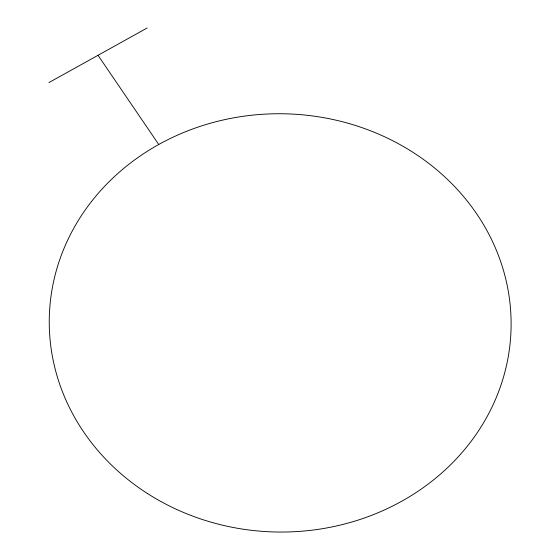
<?xml version="1.0" encoding="UTF-8"?>
<svg xmlns="http://www.w3.org/2000/svg" width="560" height="560" viewBox="0 0 560 560"><rect width="100%" height="100%" fill="white"/><g stroke="black" fill="none" stroke-linecap="round" stroke-linejoin="round"><path stroke-width="0.84" d="M48.916 82.586L147.14 28M98.028 55.293L158.746 144.494M147.399 493.479A230.951 209.146 1.3 0 0 510.202 342.412A230.951 209.146 1.3 0 0 182.924 132.797A230.951 209.146 1.3 0 0 147.399 493.479"/></g></svg>
